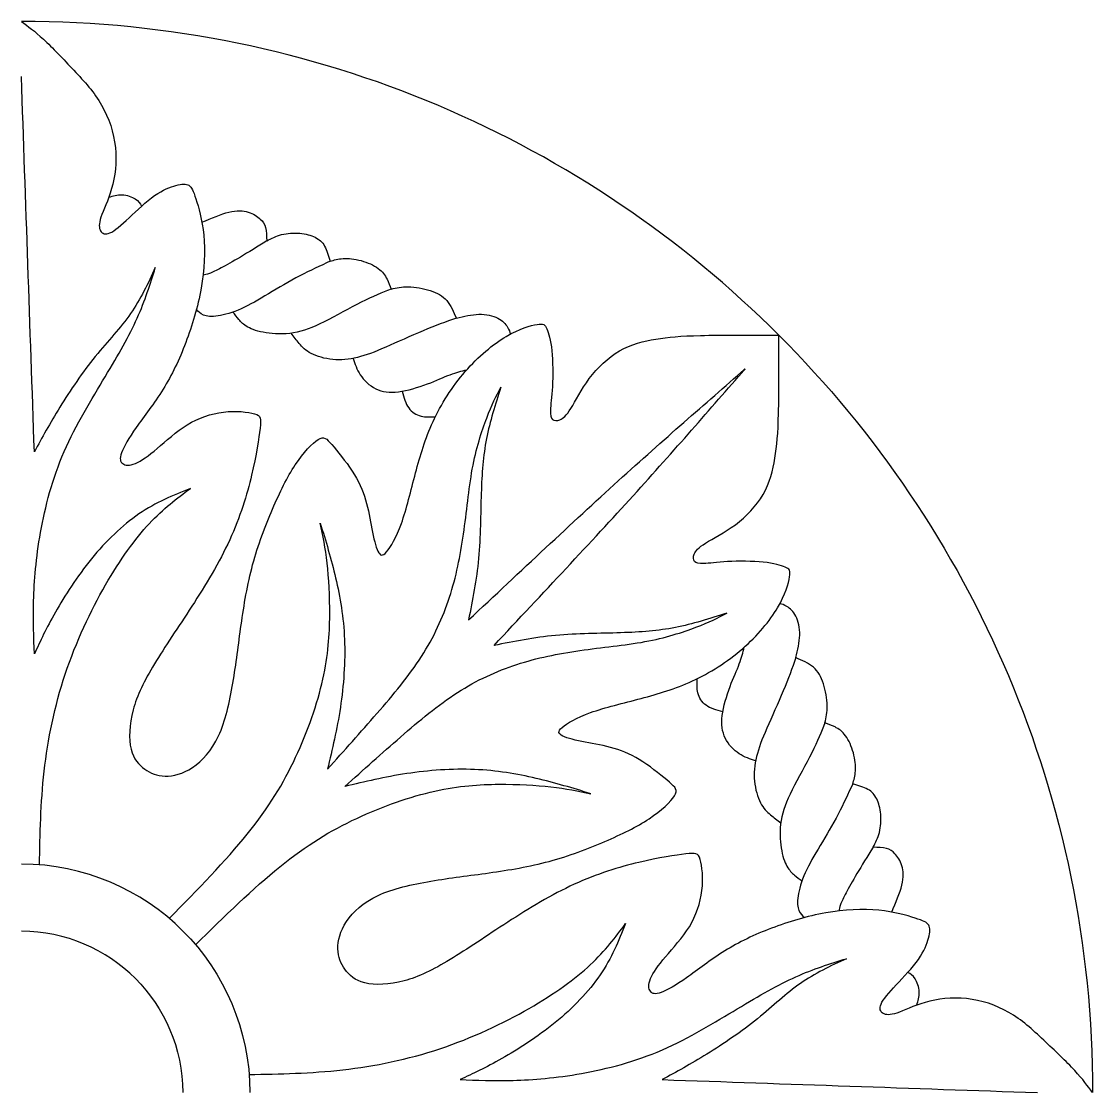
# Model space of a CAD drawing. Extents: x -106 to 93, y -17 to 204.
# Drawn here: x 59.33 to 92.61, y 40.7 to 73.98 of the extents above; entities that cross this region are included whole.
import ezdxf

# ---------------------------------------------------------------- set-up
doc = ezdxf.new("R2010")
doc.units = 0
doc.header["$MEASUREMENT"] = 0
doc.layers.add('LAYER_1', color=7, linetype='CONTINUOUS')

msp = doc.modelspace()

# ---------------------------------------------------------------- linework, layer by layer
at = {"layer": 'LAYER_1'}
for points in [[(82.8599, 64.2319), (76.8388, 70.2529), (68.5206, 73.9771), (59.3327, 73.9771)], [(82.8599, 64.232), (88.881, 58.211), (92.6052, 49.8928), (92.6052, 40.7048)], [(64.3501, 45.7221), (63.0661, 47.0061), (61.2921, 47.8004), (59.3327, 47.8004)], [(62.8744, 44.2463), (61.968, 45.1527), (60.7158, 45.7134), (59.3327, 45.7134)], [(64.3501, 45.7223), (65.6342, 44.4383), (66.4284, 42.6643), (66.4284, 40.7048)], [(62.8744, 44.2465), (63.7807, 43.3402), (64.3414, 42.0879), (64.3414, 40.7048)]]:
    msp.add_open_spline(points, degree=3, dxfattribs=at)
for points, knots in [([(59.3327, 73.9771), (59.5376, 73.8268), (59.7426, 73.6766), (60.0177, 73.4213), (60.0177, 73.4213), (60.2929, 73.1661), (60.6383, 72.8058), (60.9637, 72.458), (60.9637, 72.458), (61.2892, 72.1101), (61.5947, 71.7748), (61.8233, 71.3773), (61.8233, 71.3773), (62.0519, 70.9797), (62.2035, 70.52), (62.2506, 70.0642), (62.2506, 70.0642), (62.2979, 69.6083), (62.2407, 69.156), (62.1351, 68.7822), (62.1351, 68.7822), (62.0296, 68.4082), (61.8755, 68.1126), (61.8035, 67.9002), (61.8035, 67.9002), (61.7313, 67.6877), (61.7413, 67.5585), (61.7922, 67.4716), (61.7922, 67.4716), (61.8431, 67.3846), (61.9352, 67.3399), (62.0817, 67.4057), (62.0817, 67.4057), (62.2282, 67.4715), (62.4296, 67.648), (62.6755, 67.8765), (62.6755, 67.8765), (62.9215, 68.1051), (63.2122, 68.3859), (63.4705, 68.5685), (63.4705, 68.5685), (63.7289, 68.7511), (63.955, 68.8355), (64.1339, 68.8828), (64.1339, 68.8828), (64.3128, 68.9299), (64.4445, 68.9399), (64.534, 68.8865), (64.534, 68.8865), (64.6233, 68.8331), (64.6706, 68.7163), (64.7525, 68.4629), (64.7525, 68.4629), (64.8345, 68.2095), (64.9514, 67.8193), (64.9961, 67.3337), (64.9961, 67.3337), (65.0408, 66.848), (65.0134, 66.2665), (64.9128, 65.6877), (64.9128, 65.6877), (64.8123, 65.1088), (64.6382, 64.5323), (64.4371, 64.0031), (64.4371, 64.0031), (64.2358, 63.474), (64.0072, 62.9919), (63.7328, 62.5497), (63.7328, 62.5497), (63.4582, 62.1075), (63.1376, 61.7049), (62.9004, 61.3683), (62.9004, 61.3683), (62.6632, 61.0317), (62.5091, 60.7608), (62.4432, 60.577), (62.4432, 60.577), (62.3774, 60.3932), (62.3998, 60.2962), (62.478, 60.2404), (62.478, 60.2404), (62.5562, 60.1845), (62.6905, 60.1695), (62.8717, 60.244), (62.8717, 60.244), (63.0532, 60.3186), (63.2818, 60.4826), (63.5526, 60.7124), (63.5526, 60.7124), (63.8234, 60.9422), (64.1364, 61.2378), (64.4855, 61.4515), (64.4855, 61.4515), (64.8345, 61.6652), (65.2197, 61.797), (65.6061, 61.8429), (65.6061, 61.8429), (65.9923, 61.8888), (66.3799, 61.8491), (66.5774, 61.7882), (66.5774, 61.7882), (66.7749, 61.7273), (66.7824, 61.6453), (66.7465, 61.3385), (66.7465, 61.3385), (66.7104, 61.0317), (66.6309, 60.4999), (66.4843, 59.8863), (66.4843, 59.8863), (66.3378, 59.2727), (66.124, 58.5769), (65.8022, 57.8751), (65.8022, 57.8751), (65.4805, 57.1732), (65.0507, 56.465), (64.6271, 55.8092), (64.6271, 55.8092), (64.2035, 55.1533), (63.7861, 54.5495), (63.4656, 54.0216), (63.4656, 54.0216), (63.1451, 53.4936), (62.9215, 53.0414), (62.801, 52.5892), (62.801, 52.5892), (62.6805, 52.137), (62.6631, 51.6849), (62.7376, 51.3718), (62.7376, 51.3718), (62.8122, 51.0588), (62.9786, 50.8848), (63.1612, 50.7556), (63.1612, 50.7556), (63.3438, 50.6264), (63.5427, 50.542), (63.7936, 50.5358), (63.7936, 50.5358), (64.0445, 50.5295), (64.3476, 50.6016), (64.647, 50.8004), (64.647, 50.8004), (64.9464, 50.9991), (65.242, 51.3246), (65.4557, 51.783), (65.4557, 51.783), (65.6694, 52.2414), (65.8011, 52.8327), (65.9017, 53.4265), (65.9017, 53.4265), (66.0022, 54.0203), (66.0719, 54.6166), (66.1588, 55.234), (66.1588, 55.234), (66.2458, 55.8514), (66.3501, 56.49), (66.5153, 57.1024), (66.5153, 57.1024), (66.6806, 57.7148), (66.9066, 58.3012), (67.1327, 58.8278), (67.1327, 58.8278), (67.3588, 59.3545), (67.585, 59.8217), (67.8384, 60.2031), (67.8384, 60.2031), (68.0918, 60.5844), (68.3726, 60.8801), (68.5514, 60.9907), (68.5514, 60.9907), (68.7303, 61.1012), (68.8073, 61.0267), (68.9763, 60.8304), (68.9763, 60.8304), (69.1452, 60.6341), (69.4061, 60.3161), (69.6036, 60.0117), (69.6036, 60.0117), (69.8011, 59.7074), (69.9353, 59.4167), (70.0248, 59.1161), (70.0248, 59.1161), (70.1142, 58.8155), (70.1589, 58.5049), (70.2148, 58.2166), (70.2148, 58.2166), (70.2707, 57.9285), (70.3378, 57.6626), (70.4073, 57.5198), (70.4073, 57.5198), (70.4769, 57.3769), (70.549, 57.357), (70.6745, 57.4987), (70.6745, 57.4987), (70.7999, 57.6403), (70.9789, 57.9434), (71.1365, 58.3844), (71.1365, 58.3844), (71.2943, 58.8254), (71.431, 59.4043), (71.575, 59.9508), (71.575, 59.9508), (71.7192, 60.4974), (71.8708, 61.0118), (72.1192, 61.546), (72.1192, 61.546), (72.3677, 62.0801), (72.713, 62.6342), (73.118, 63.1025), (73.118, 63.1025), (73.523, 63.5708), (73.9876, 63.9535), (74.395, 64.1945), (74.395, 64.1945), (74.8025, 64.4355), (75.1528, 64.5348), (75.3515, 64.5659), (75.3515, 64.5659), (75.5503, 64.597), (75.5975, 64.5597), (75.6534, 64.4305), (75.6534, 64.4305), (75.7093, 64.3013), (75.774, 64.0802), (75.8075, 63.7497), (75.8075, 63.7497), (75.841, 63.4193), (75.8435, 62.9795), (75.8261, 62.6404), (75.8261, 62.6404), (75.8088, 62.3013), (75.7715, 62.0627), (75.764, 61.9025), (75.764, 61.9025), (75.7566, 61.7422), (75.7789, 61.6603), (75.831, 61.6155), (75.831, 61.6155), (75.8833, 61.5708), (75.9652, 61.5634), (76.0596, 61.6031), (76.0596, 61.6031), (76.1541, 61.6428), (76.2609, 61.7298), (76.4025, 61.9546), (76.4025, 61.9546), (76.5441, 62.1795), (76.7206, 62.5423), (76.9727, 62.8814), (76.9727, 62.8814), (77.2249, 63.2205), (77.5529, 63.536), (77.9118, 63.7423), (77.9118, 63.7423), (78.2709, 63.9485), (78.661, 64.0454), (79.0423, 64.11), (79.0423, 64.11), (79.4237, 64.1746), (79.7964, 64.2069), (80.4311, 64.2218), (80.4311, 64.2218), (81.066, 64.2367), (81.963, 64.2343), (82.8599, 64.2319)], [0, 0, 0, 0, 0.0149254, 0.0149254, 0.0149254, 0.0149254, 0.0298507, 0.0298507, 0.0298507, 0.0298507, 0.0447761, 0.0447761, 0.0447761, 0.0447761, 0.0597015, 0.0597015, 0.0597015, 0.0597015, 0.0746269, 0.0746269, 0.0746269, 0.0746269, 0.0895522, 0.0895522, 0.0895522, 0.0895522, 0.1044776, 0.1044776, 0.1044776, 0.1044776, 0.119403, 0.119403, 0.119403, 0.119403, 0.1343284, 0.1343284, 0.1343284, 0.1343284, 0.1492537, 0.1492537, 0.1492537, 0.1492537, 0.1641791, 0.1641791, 0.1641791, 0.1641791, 0.1791045, 0.1791045, 0.1791045, 0.1791045, 0.1940299, 0.1940299, 0.1940299, 0.1940299, 0.2089552, 0.2089552, 0.2089552, 0.2089552, 0.2238806, 0.2238806, 0.2238806, 0.2238806, 0.238806, 0.238806, 0.238806, 0.238806, 0.2537313, 0.2537313, 0.2537313, 0.2537313, 0.2686567, 0.2686567, 0.2686567, 0.2686567, 0.2835821, 0.2835821, 0.2835821, 0.2835821, 0.2985075, 0.2985075, 0.2985075, 0.2985075, 0.3134328, 0.3134328, 0.3134328, 0.3134328, 0.3283582, 0.3283582, 0.3283582, 0.3283582, 0.3432836, 0.3432836, 0.3432836, 0.3432836, 0.358209, 0.358209, 0.358209, 0.358209, 0.3731343, 0.3731343, 0.3731343, 0.3731343, 0.3880597, 0.3880597, 0.3880597, 0.3880597, 0.4029851, 0.4029851, 0.4029851, 0.4029851, 0.4179104, 0.4179104, 0.4179104, 0.4179104, 0.4328358, 0.4328358, 0.4328358, 0.4328358, 0.4477612, 0.4477612, 0.4477612, 0.4477612, 0.4626866, 0.4626866, 0.4626866, 0.4626866, 0.4776119, 0.4776119, 0.4776119, 0.4776119, 0.4925373, 0.4925373, 0.4925373, 0.4925373, 0.5074627, 0.5074627, 0.5074627, 0.5074627, 0.5223881, 0.5223881, 0.5223881, 0.5223881, 0.5373134, 0.5373134, 0.5373134, 0.5373134, 0.5522388, 0.5522388, 0.5522388, 0.5522388, 0.5671642, 0.5671642, 0.5671642, 0.5671642, 0.5820896, 0.5820896, 0.5820896, 0.5820896, 0.5970149, 0.5970149, 0.5970149, 0.5970149, 0.6119403, 0.6119403, 0.6119403, 0.6119403, 0.6268657, 0.6268657, 0.6268657, 0.6268657, 0.641791, 0.641791, 0.641791, 0.641791, 0.6567164, 0.6567164, 0.6567164, 0.6567164, 0.6716418, 0.6716418, 0.6716418, 0.6716418, 0.6865672, 0.6865672, 0.6865672, 0.6865672, 0.7014925, 0.7014925, 0.7014925, 0.7014925, 0.7164179, 0.7164179, 0.7164179, 0.7164179, 0.7313433, 0.7313433, 0.7313433, 0.7313433, 0.7462687, 0.7462687, 0.7462687, 0.7462687, 0.761194, 0.761194, 0.761194, 0.761194, 0.7761194, 0.7761194, 0.7761194, 0.7761194, 0.7910448, 0.7910448, 0.7910448, 0.7910448, 0.8059701, 0.8059701, 0.8059701, 0.8059701, 0.8208955, 0.8208955, 0.8208955, 0.8208955, 0.8358209, 0.8358209, 0.8358209, 0.8358209, 0.8507463, 0.8507463, 0.8507463, 0.8507463, 0.8656716, 0.8656716, 0.8656716, 0.8656716, 0.880597, 0.880597, 0.880597, 0.880597, 0.8955224, 0.8955224, 0.8955224, 0.8955224, 0.9104478, 0.9104478, 0.9104478, 0.9104478, 0.9253731, 0.9253731, 0.9253731, 0.9253731, 0.9402985, 0.9402985, 0.9402985, 0.9402985, 0.9552239, 0.9552239, 0.9552239, 0.9552239, 0.9701493, 0.9701493, 0.9701493, 0.9701493, 1, 1, 1, 1]), ([(59.8962, 47.7783), (59.912, 48.7347), (59.9279, 49.6913), (60.0402, 50.6837), (60.0402, 50.6837), (60.1525, 51.6762), (60.3612, 52.7048), (60.6942, 53.7036), (60.6942, 53.7036), (61.027, 54.7024), (61.4843, 55.6713), (61.9438, 56.4713), (61.9438, 56.4713), (62.4035, 57.2713), (62.8657, 57.9024), (63.3054, 58.3745), (63.3054, 58.3745), (63.7451, 58.8465), (64.1625, 59.1596), (64.5799, 59.4727), (64.5799, 59.4727), (64.0433, 59.254), (63.5066, 59.0353), (62.9849, 58.68), (62.9849, 58.68), (62.4631, 58.3248), (61.9563, 57.8329), (61.509, 57.2838), (61.509, 57.2838), (61.0618, 56.7348), (60.6742, 56.1284), (60.3885, 55.6266), (60.3885, 55.6266), (60.1028, 55.1248), (59.9189, 54.7272), (59.7351, 54.3297), (59.7351, 54.3297), (59.7153, 54.8464), (59.6954, 55.3632), (59.7128, 55.9794), (59.7128, 55.9794), (59.7301, 56.5956), (59.7848, 57.3111), (59.9264, 58.1062), (59.9264, 58.1062), (60.0681, 58.9012), (60.2966, 59.7757), (60.6593, 60.613), (60.6593, 60.613), (61.022, 61.4503), (61.519, 62.2504), (61.9339, 62.941), (61.9339, 62.941), (62.3488, 63.6317), (62.6817, 64.2131), (62.9277, 64.7597), (62.9277, 64.7597), (63.1737, 65.3063), (63.3327, 65.8181), (63.4917, 66.3299), (63.4917, 66.3299), (63.2632, 65.8379), (63.0345, 65.346), (62.724, 64.9014), (62.724, 64.9014), (62.4134, 64.4566), (62.0208, 64.059), (61.6283, 63.5721), (61.6283, 63.5721), (61.2358, 63.0851), (60.8432, 62.5087), (60.5277, 61.9995), (60.5277, 61.9995), (60.2122, 61.4901), (59.9736, 61.0478), (59.7351, 60.6056), (59.7351, 60.6056), (59.601, 64.4914), (59.4668, 68.3771), (59.3327, 72.2629)], [0, 0, 0, 0, 0.047619, 0.047619, 0.047619, 0.047619, 0.0952381, 0.0952381, 0.0952381, 0.0952381, 0.1428571, 0.1428571, 0.1428571, 0.1428571, 0.1904762, 0.1904762, 0.1904762, 0.1904762, 0.2380952, 0.2380952, 0.2380952, 0.2380952, 0.2857143, 0.2857143, 0.2857143, 0.2857143, 0.3333333, 0.3333333, 0.3333333, 0.3333333, 0.3809524, 0.3809524, 0.3809524, 0.3809524, 0.4285714, 0.4285714, 0.4285714, 0.4285714, 0.4761905, 0.4761905, 0.4761905, 0.4761905, 0.5238095, 0.5238095, 0.5238095, 0.5238095, 0.5714286, 0.5714286, 0.5714286, 0.5714286, 0.6190476, 0.6190476, 0.6190476, 0.6190476, 0.6666667, 0.6666667, 0.6666667, 0.6666667, 0.7142857, 0.7142857, 0.7142857, 0.7142857, 0.7619048, 0.7619048, 0.7619048, 0.7619048, 0.8095238, 0.8095238, 0.8095238, 0.8095238, 0.8571429, 0.8571429, 0.8571429, 0.8571429, 0.9047619, 0.9047619, 0.9047619, 0.9047619, 1, 1, 1, 1]), ([(62.0486, 68.5153), (62.1805, 68.5559), (62.3125, 68.5965), (62.4592, 68.5906), (62.4592, 68.5906), (62.606, 68.5848), (62.7675, 68.5326), (62.8705, 68.4655), (62.8705, 68.4655), (62.9735, 68.3985), (63.0181, 68.3165), (63.0627, 68.2346)], [0, 0, 0, 0, 0.25, 0.25, 0.25, 0.25, 0.5, 0.5, 0.5, 0.5, 1, 1, 1, 1]), ([(64.9406, 67.7365), (65.2365, 67.8652), (65.5325, 67.9941), (65.7786, 68.0535), (65.7786, 68.0535), (66.0247, 68.1129), (66.2211, 68.1029), (66.38, 68.0545), (66.38, 68.0545), (66.539, 68.006), (66.6607, 67.9191), (66.7477, 67.8396), (66.7477, 67.8396), (66.8347, 67.7601), (66.8869, 67.6881), (66.9154, 67.5763), (66.9154, 67.5763), (66.944, 67.4645), (66.949, 67.3129), (66.954, 67.1613), (66.954, 67.1613), (66.6657, 66.9825), (66.3775, 66.8036), (66.1354, 66.6595), (66.1354, 66.6595), (65.8931, 66.5153), (65.6968, 66.406), (65.539, 66.3228), (65.539, 66.3228), (65.3812, 66.2396), (65.2619, 66.1824), (65.1738, 66.1485), (65.1738, 66.1485), (65.0856, 66.1145), (65.0285, 66.1037), (64.9714, 66.0928)], [0, 0, 0, 0, 0.1, 0.1, 0.1, 0.1, 0.2, 0.2, 0.2, 0.2, 0.3, 0.3, 0.3, 0.3, 0.4, 0.4, 0.4, 0.4, 0.5, 0.5, 0.5, 0.5, 0.6, 0.6, 0.6, 0.6, 0.7, 0.7, 0.7, 0.7, 0.8, 0.8, 0.8, 0.8, 1, 1, 1, 1]), ([(66.954, 67.1613), (67.0981, 67.2358), (67.2421, 67.3105), (67.416, 67.3551), (67.416, 67.3551), (67.59, 67.3998), (67.7937, 67.4148), (67.9776, 67.3987), (67.9776, 67.3987), (68.1614, 67.3825), (68.3254, 67.3353), (68.4546, 67.2706), (68.4546, 67.2706), (68.5838, 67.2061), (68.6782, 67.1241), (68.7502, 66.9974), (68.7502, 66.9974), (68.8223, 66.8707), (68.872, 66.6992), (68.9216, 66.5278), (68.9216, 66.5278), (68.6136, 66.3862), (68.3055, 66.2445), (67.9813, 66.0732), (67.9813, 66.0732), (67.6571, 65.9017), (67.3167, 65.7004), (67.0086, 65.5179), (67.0086, 65.5179), (66.7006, 65.3352), (66.4247, 65.1713), (66.1602, 65.052), (66.1602, 65.052), (65.8955, 64.9328), (65.642, 64.8581), (65.4409, 64.8284), (65.4409, 64.8284), (65.2396, 64.7985), (65.0905, 64.8135), (64.9872, 64.8545), (64.9872, 64.8545), (64.8838, 64.8955), (64.8262, 64.9628), (64.7685, 65.03)], [0, 0, 0, 0, 0.0833333, 0.0833333, 0.0833333, 0.0833333, 0.1666667, 0.1666667, 0.1666667, 0.1666667, 0.25, 0.25, 0.25, 0.25, 0.3333333, 0.3333333, 0.3333333, 0.3333333, 0.4166667, 0.4166667, 0.4166667, 0.4166667, 0.5, 0.5, 0.5, 0.5, 0.5833333, 0.5833333, 0.5833333, 0.5833333, 0.6666667, 0.6666667, 0.6666667, 0.6666667, 0.75, 0.75, 0.75, 0.75, 0.8333333, 0.8333333, 0.8333333, 0.8333333, 1, 1, 1, 1]), ([(68.9216, 66.5278), (69.0434, 66.5651), (69.1652, 66.6024), (69.3255, 66.6111), (69.3255, 66.6111), (69.4857, 66.6197), (69.6845, 66.5999), (69.8833, 66.5465), (69.8833, 66.5465), (70.0819, 66.493), (70.2808, 66.406), (70.4187, 66.3043), (70.4187, 66.3043), (70.5565, 66.2024), (70.6336, 66.0855), (70.6895, 65.9762), (70.6895, 65.9762), (70.7454, 65.8669), (70.7802, 65.765), (70.8149, 65.6632), (70.8149, 65.6632), (70.5317, 65.549), (70.2485, 65.4346), (69.8907, 65.2545), (69.8907, 65.2545), (69.5329, 65.0744), (69.1006, 64.8284), (68.738, 64.6483), (68.738, 64.6483), (68.3752, 64.4682), (68.0819, 64.3538), (67.7826, 64.3029), (67.7826, 64.3029), (67.4832, 64.2519), (67.1776, 64.2644), (66.9304, 64.3042), (66.9304, 64.3042), (66.6831, 64.3439), (66.4944, 64.4111), (66.3627, 64.4843), (66.3627, 64.4843), (66.2311, 64.5576), (66.1564, 64.6371), (66.0897, 64.7156), (66.0897, 64.7156), (66.0229, 64.7941), (65.9637, 64.8715), (65.9047, 64.949)], [0, 0, 0, 0, 0.0769231, 0.0769231, 0.0769231, 0.0769231, 0.1538462, 0.1538462, 0.1538462, 0.1538462, 0.2307692, 0.2307692, 0.2307692, 0.2307692, 0.3076923, 0.3076923, 0.3076923, 0.3076923, 0.3846154, 0.3846154, 0.3846154, 0.3846154, 0.4615385, 0.4615385, 0.4615385, 0.4615385, 0.5384615, 0.5384615, 0.5384615, 0.5384615, 0.6153846, 0.6153846, 0.6153846, 0.6153846, 0.6923077, 0.6923077, 0.6923077, 0.6923077, 0.7692308, 0.7692308, 0.7692308, 0.7692308, 0.8461538, 0.8461538, 0.8461538, 0.8461538, 1, 1, 1, 1]), ([(70.8149, 65.6632), (70.9789, 65.7005), (71.1429, 65.7377), (71.3528, 65.7341), (71.3528, 65.7341), (71.5627, 65.7303), (71.8187, 65.6856), (72.0323, 65.6161), (72.0323, 65.6161), (72.246, 65.5465), (72.4174, 65.4521), (72.5453, 65.3055), (72.5453, 65.3055), (72.6733, 65.1589), (72.7579, 64.9601), (72.8423, 64.7613), (72.8423, 64.7613), (72.5144, 64.6446), (72.1863, 64.5278), (71.8075, 64.3688), (71.8075, 64.3688), (71.4286, 64.2098), (70.9988, 64.0085), (70.6497, 63.857), (70.6497, 63.857), (70.3006, 63.7055), (70.0322, 63.6036), (69.7701, 63.5403), (69.7701, 63.5403), (69.5081, 63.4769), (69.2521, 63.452), (69.0024, 63.4756), (69.0024, 63.4756), (68.7528, 63.4992), (68.5093, 63.5713), (68.3354, 63.6619), (68.3354, 63.6619), (68.1614, 63.7526), (68.0571, 63.862), (67.9645, 63.9701), (67.9645, 63.9701), (67.8719, 64.0781), (67.7911, 64.185), (67.7102, 64.2918)], [0, 0, 0, 0, 0.0833333, 0.0833333, 0.0833333, 0.0833333, 0.1666667, 0.1666667, 0.1666667, 0.1666667, 0.25, 0.25, 0.25, 0.25, 0.3333333, 0.3333333, 0.3333333, 0.3333333, 0.4166667, 0.4166667, 0.4166667, 0.4166667, 0.5, 0.5, 0.5, 0.5, 0.5833333, 0.5833333, 0.5833333, 0.5833333, 0.6666667, 0.6666667, 0.6666667, 0.6666667, 0.75, 0.75, 0.75, 0.75, 0.8333333, 0.8333333, 0.8333333, 0.8333333, 1, 1, 1, 1]), ([(72.8423, 64.7613), (73.0808, 64.8185), (73.3194, 64.8756), (73.5429, 64.8806), (73.5429, 64.8806), (73.7666, 64.8856), (73.9752, 64.8384), (74.128, 64.7601), (74.128, 64.7601), (74.2808, 64.6819), (74.3777, 64.5725), (74.4326, 64.4842), (74.4326, 64.4842), (74.4874, 64.3959), (74.5001, 64.3286), (74.5129, 64.2612)], [0, 0, 0, 0, 0.2, 0.2, 0.2, 0.2, 0.4, 0.4, 0.4, 0.4, 0.6, 0.6, 0.6, 0.6, 1, 1, 1, 1]), ([(92.6052, 40.7048), (92.4549, 40.9097), (92.3046, 41.1147), (92.0494, 41.3898), (92.0494, 41.3898), (91.7942, 41.665), (91.4338, 42.0103), (91.086, 42.3358), (91.086, 42.3358), (90.7382, 42.6613), (90.4028, 42.9669), (90.0053, 43.1955), (90.0053, 43.1955), (89.6077, 43.4241), (89.1481, 43.5756), (88.6922, 43.6228), (88.6922, 43.6228), (88.2363, 43.67), (87.7841, 43.6128), (87.4102, 43.5073), (87.4102, 43.5073), (87.0363, 43.4016), (86.7406, 43.2476), (86.5282, 43.1756), (86.5282, 43.1756), (86.3157, 43.1035), (86.1865, 43.1135), (86.0996, 43.1644), (86.0996, 43.1644), (86.0127, 43.2153), (85.9679, 43.3073), (86.0337, 43.4538), (86.0337, 43.4538), (86.0996, 43.6004), (86.276, 43.8017), (86.5046, 44.0476), (86.5046, 44.0476), (86.7332, 44.2936), (87.0139, 44.5843), (87.1965, 44.8427), (87.1965, 44.8427), (87.3792, 45.1011), (87.4636, 45.3272), (87.5108, 45.506), (87.5108, 45.506), (87.558, 45.6849), (87.568, 45.8166), (87.5146, 45.9061), (87.5146, 45.9061), (87.4611, 45.9955), (87.3444, 46.0427), (87.0909, 46.1247), (87.0909, 46.1247), (86.8375, 46.2067), (86.4474, 46.3235), (85.9617, 46.3682), (85.9617, 46.3682), (85.476, 46.4129), (84.8946, 46.3856), (84.3157, 46.285), (84.3157, 46.285), (83.7368, 46.1843), (83.1603, 46.0104), (82.6312, 45.8092), (82.6312, 45.8092), (82.102, 45.6079), (81.6199, 45.3793), (81.1778, 45.1048), (81.1778, 45.1048), (80.7355, 44.8303), (80.333, 44.5097), (79.9964, 44.2726), (79.9964, 44.2726), (79.6597, 44.0352), (79.3889, 43.8811), (79.2051, 43.8153), (79.2051, 43.8153), (79.0212, 43.7495), (78.9243, 43.7718), (78.8684, 43.8501), (78.8684, 43.8501), (78.8125, 43.9284), (78.7976, 44.0626), (78.8721, 44.2439), (78.8721, 44.2439), (78.9467, 44.4253), (79.1106, 44.6539), (79.3405, 44.9247), (79.3405, 44.9247), (79.5703, 45.1955), (79.8659, 45.5086), (80.0796, 45.8576), (80.0796, 45.8576), (80.2933, 46.2067), (80.425, 46.5919), (80.4709, 46.9781), (80.4709, 46.9781), (80.5168, 47.3645), (80.4771, 47.7521), (80.4163, 47.9496), (80.4163, 47.9496), (80.3554, 48.1471), (80.2734, 48.1546), (79.9666, 48.1186), (79.9666, 48.1186), (79.6597, 48.0825), (79.128, 48.003), (78.5143, 47.8565), (78.5143, 47.8565), (77.9007, 47.7099), (77.205, 47.4961), (76.5031, 47.1744), (76.5031, 47.1744), (75.8013, 46.8527), (75.0931, 46.4228), (74.4372, 45.9992), (74.4372, 45.9992), (73.7814, 45.5757), (73.1775, 45.1582), (72.6496, 44.8378), (72.6496, 44.8378), (72.1217, 44.5172), (71.6694, 44.2936), (71.2173, 44.1731), (71.2173, 44.1731), (70.7651, 44.0526), (70.3129, 44.0352), (69.9999, 44.1097), (69.9999, 44.1097), (69.6868, 44.1843), (69.5129, 44.3508), (69.3837, 44.5334), (69.3837, 44.5334), (69.2545, 44.716), (69.17, 44.9147), (69.1638, 45.1657), (69.1638, 45.1657), (69.1576, 45.4166), (69.2297, 45.7198), (69.4284, 46.0192), (69.4284, 46.0192), (69.6272, 46.3185), (69.9527, 46.6142), (70.4111, 46.8279), (70.4111, 46.8279), (70.8695, 47.0414), (71.4608, 47.1731), (72.0545, 47.2738), (72.0545, 47.2738), (72.6483, 47.3744), (73.2447, 47.444), (73.862, 47.531), (73.862, 47.531), (74.4795, 47.6179), (75.118, 47.7223), (75.7304, 47.8875), (75.7304, 47.8875), (76.3428, 48.0527), (76.9292, 48.2788), (77.4559, 48.5049), (77.4559, 48.5049), (77.9826, 48.731), (78.4498, 48.957), (78.8311, 49.2105), (78.8311, 49.2105), (79.2124, 49.4639), (79.5081, 49.7447), (79.6188, 49.9235), (79.6188, 49.9235), (79.7293, 50.1024), (79.6548, 50.1795), (79.4585, 50.3484), (79.4585, 50.3484), (79.2622, 50.5174), (78.9441, 50.7782), (78.6398, 50.9757), (78.6398, 50.9757), (78.3355, 51.1732), (78.0448, 51.3075), (77.7441, 51.3969), (77.7441, 51.3969), (77.4435, 51.4863), (77.1329, 51.531), (76.8447, 51.5869), (76.8447, 51.5869), (76.5565, 51.6428), (76.2907, 51.7099), (76.1478, 51.7795), (76.1478, 51.7795), (76.005, 51.849), (75.9851, 51.9212), (76.1267, 52.0465), (76.1267, 52.0465), (76.2683, 52.172), (76.5714, 52.3509), (77.0124, 52.5087), (77.0124, 52.5087), (77.4534, 52.6664), (78.0324, 52.8031), (78.5789, 52.9472), (78.5789, 52.9472), (79.1255, 53.0913), (79.6398, 53.2428), (80.174, 53.4913), (80.174, 53.4913), (80.7082, 53.7397), (81.2622, 54.0851), (81.7306, 54.4901), (81.7306, 54.4901), (82.1989, 54.8951), (82.5816, 55.3597), (82.8225, 55.7671), (82.8225, 55.7671), (83.0635, 56.1746), (83.1629, 56.5249), (83.1939, 56.7236), (83.1939, 56.7236), (83.225, 56.9225), (83.1878, 56.9697), (83.0586, 57.0256), (83.0586, 57.0256), (82.9293, 57.0815), (82.7082, 57.146), (82.3778, 57.1796), (82.3778, 57.1796), (82.0473, 57.2132), (81.6076, 57.2156), (81.2685, 57.1983), (81.2685, 57.1983), (80.9294, 57.1809), (80.6908, 57.1435), (80.5305, 57.1361), (80.5305, 57.1361), (80.3703, 57.1287), (80.2883, 57.151), (80.2436, 57.2032), (80.2436, 57.2032), (80.1989, 57.2554), (80.1914, 57.3374), (80.2311, 57.4318), (80.2311, 57.4318), (80.2709, 57.5261), (80.3578, 57.633), (80.5827, 57.7746), (80.5827, 57.7746), (80.8076, 57.9163), (81.1703, 58.0927), (81.5095, 58.3448), (81.5095, 58.3448), (81.8486, 58.597), (82.1641, 58.925), (82.3703, 59.284), (82.3703, 59.284), (82.5766, 59.643), (82.6734, 60.033), (82.738, 60.4144), (82.738, 60.4144), (82.8026, 60.7958), (82.835, 61.1685), (82.8499, 61.8033), (82.8499, 61.8033), (82.8648, 62.438), (82.8624, 63.3351), (82.8599, 64.232)], [0, 0, 0, 0, 0.0149254, 0.0149254, 0.0149254, 0.0149254, 0.0298507, 0.0298507, 0.0298507, 0.0298507, 0.0447761, 0.0447761, 0.0447761, 0.0447761, 0.0597015, 0.0597015, 0.0597015, 0.0597015, 0.0746269, 0.0746269, 0.0746269, 0.0746269, 0.0895522, 0.0895522, 0.0895522, 0.0895522, 0.1044776, 0.1044776, 0.1044776, 0.1044776, 0.119403, 0.119403, 0.119403, 0.119403, 0.1343284, 0.1343284, 0.1343284, 0.1343284, 0.1492537, 0.1492537, 0.1492537, 0.1492537, 0.1641791, 0.1641791, 0.1641791, 0.1641791, 0.1791045, 0.1791045, 0.1791045, 0.1791045, 0.1940299, 0.1940299, 0.1940299, 0.1940299, 0.2089552, 0.2089552, 0.2089552, 0.2089552, 0.2238806, 0.2238806, 0.2238806, 0.2238806, 0.238806, 0.238806, 0.238806, 0.238806, 0.2537313, 0.2537313, 0.2537313, 0.2537313, 0.2686567, 0.2686567, 0.2686567, 0.2686567, 0.2835821, 0.2835821, 0.2835821, 0.2835821, 0.2985075, 0.2985075, 0.2985075, 0.2985075, 0.3134328, 0.3134328, 0.3134328, 0.3134328, 0.3283582, 0.3283582, 0.3283582, 0.3283582, 0.3432836, 0.3432836, 0.3432836, 0.3432836, 0.358209, 0.358209, 0.358209, 0.358209, 0.3731343, 0.3731343, 0.3731343, 0.3731343, 0.3880597, 0.3880597, 0.3880597, 0.3880597, 0.4029851, 0.4029851, 0.4029851, 0.4029851, 0.4179104, 0.4179104, 0.4179104, 0.4179104, 0.4328358, 0.4328358, 0.4328358, 0.4328358, 0.4477612, 0.4477612, 0.4477612, 0.4477612, 0.4626866, 0.4626866, 0.4626866, 0.4626866, 0.4776119, 0.4776119, 0.4776119, 0.4776119, 0.4925373, 0.4925373, 0.4925373, 0.4925373, 0.5074627, 0.5074627, 0.5074627, 0.5074627, 0.5223881, 0.5223881, 0.5223881, 0.5223881, 0.5373134, 0.5373134, 0.5373134, 0.5373134, 0.5522388, 0.5522388, 0.5522388, 0.5522388, 0.5671642, 0.5671642, 0.5671642, 0.5671642, 0.5820896, 0.5820896, 0.5820896, 0.5820896, 0.5970149, 0.5970149, 0.5970149, 0.5970149, 0.6119403, 0.6119403, 0.6119403, 0.6119403, 0.6268657, 0.6268657, 0.6268657, 0.6268657, 0.641791, 0.641791, 0.641791, 0.641791, 0.6567164, 0.6567164, 0.6567164, 0.6567164, 0.6716418, 0.6716418, 0.6716418, 0.6716418, 0.6865672, 0.6865672, 0.6865672, 0.6865672, 0.7014925, 0.7014925, 0.7014925, 0.7014925, 0.7164179, 0.7164179, 0.7164179, 0.7164179, 0.7313433, 0.7313433, 0.7313433, 0.7313433, 0.7462687, 0.7462687, 0.7462687, 0.7462687, 0.761194, 0.761194, 0.761194, 0.761194, 0.7761194, 0.7761194, 0.7761194, 0.7761194, 0.7910448, 0.7910448, 0.7910448, 0.7910448, 0.8059701, 0.8059701, 0.8059701, 0.8059701, 0.8208955, 0.8208955, 0.8208955, 0.8208955, 0.8358209, 0.8358209, 0.8358209, 0.8358209, 0.8507463, 0.8507463, 0.8507463, 0.8507463, 0.8656716, 0.8656716, 0.8656716, 0.8656716, 0.880597, 0.880597, 0.880597, 0.880597, 0.8955224, 0.8955224, 0.8955224, 0.8955224, 0.9104478, 0.9104478, 0.9104478, 0.9104478, 0.9253731, 0.9253731, 0.9253731, 0.9253731, 0.9402985, 0.9402985, 0.9402985, 0.9402985, 0.9552239, 0.9552239, 0.9552239, 0.9552239, 0.9701493, 0.9701493, 0.9701493, 0.9701493, 1, 1, 1, 1]), ([(69.6399, 63.5119), (69.6936, 63.3395), (69.7474, 63.1673), (69.8588, 62.9991), (69.8588, 62.9991), (69.9702, 62.831), (70.1391, 62.667), (70.3378, 62.5688), (70.3378, 62.5688), (70.5366, 62.4707), (70.7653, 62.4384), (71.0459, 62.4731), (71.0459, 62.4731), (71.3267, 62.5079), (71.6597, 62.6098), (71.9417, 62.7154), (71.9417, 62.7154), (72.2236, 62.821), (72.4547, 62.9304), (72.6502, 63.0046), (72.6502, 63.0046), (72.8457, 63.0788), (73.0058, 63.118), (73.1658, 63.1571)], [0, 0, 0, 0, 0.1428571, 0.1428571, 0.1428571, 0.1428571, 0.2857143, 0.2857143, 0.2857143, 0.2857143, 0.4285714, 0.4285714, 0.4285714, 0.4285714, 0.5714286, 0.5714286, 0.5714286, 0.5714286, 0.7142857, 0.7142857, 0.7142857, 0.7142857, 1, 1, 1, 1]), ([(63.9258, 46.1134), (64.8034, 47.0124), (65.6812, 47.9114), (66.3485, 48.736), (66.3485, 48.736), (67.0159, 49.5607), (67.4731, 50.311), (67.8508, 51.1185), (67.8508, 51.1185), (68.2284, 51.9259), (68.5266, 52.7906), (68.6955, 53.5434), (68.6955, 53.5434), (68.8644, 54.2962), (68.9042, 54.9372), (68.9091, 55.5335), (68.9091, 55.5335), (68.9141, 56.1298), (68.8843, 56.6813), (68.8297, 57.1509), (68.8297, 57.1509), (68.7749, 57.6204), (68.6955, 58.008), (68.616, 58.3957), (68.616, 58.3957), (68.7849, 57.8391), (68.9539, 57.2826), (69.093, 56.6888), (69.093, 56.6888), (69.2321, 56.0949), (69.3415, 55.4639), (69.3688, 54.7782), (69.3688, 54.7782), (69.3961, 54.0924), (69.3414, 53.3521), (69.2396, 52.6713), (69.2396, 52.6713), (69.1377, 51.9906), (68.9886, 51.3694), (68.8396, 50.7483), (68.8396, 50.7483), (69.3563, 51.3247), (69.8731, 51.9011), (70.3775, 52.4825), (70.3775, 52.4825), (70.8818, 53.0638), (71.3738, 53.6503), (71.7589, 54.249), (71.7589, 54.249), (72.144, 54.8477), (72.4223, 55.4589), (72.6285, 56.09), (72.6285, 56.09), (72.8347, 56.7211), (72.9689, 57.372), (73.0657, 58.0528), (73.0657, 58.0528), (73.1626, 58.7335), (73.2223, 59.4442), (73.339, 60.0727), (73.339, 60.0727), (73.4558, 60.7013), (73.6298, 61.2479), (73.7863, 61.6578), (73.7863, 61.6578), (73.9427, 62.0678), (74.0819, 62.3411), (74.2211, 62.6144), (74.2211, 62.6144), (74.0521, 62.0827), (73.8831, 61.551), (73.7788, 61.0168), (73.7788, 61.0168), (73.6744, 60.4827), (73.6347, 59.946), (73.6148, 59.3175), (73.6148, 59.3175), (73.595, 58.6889), (73.595, 57.9683), (73.5328, 57.2975), (73.5328, 57.2975), (73.4708, 56.6267), (73.3465, 56.0055), (73.2223, 55.3844), (73.2223, 55.3844), (74.8322, 56.895), (76.4422, 58.4056), (77.8733, 59.7049), (77.8733, 59.7049), (79.3044, 61.0043), (80.5567, 62.0926), (81.8088, 63.1808)], [0, 0, 0, 0, 0.0416667, 0.0416667, 0.0416667, 0.0416667, 0.0833333, 0.0833333, 0.0833333, 0.0833333, 0.125, 0.125, 0.125, 0.125, 0.1666667, 0.1666667, 0.1666667, 0.1666667, 0.2083333, 0.2083333, 0.2083333, 0.2083333, 0.25, 0.25, 0.25, 0.25, 0.2916667, 0.2916667, 0.2916667, 0.2916667, 0.3333333, 0.3333333, 0.3333333, 0.3333333, 0.375, 0.375, 0.375, 0.375, 0.4166667, 0.4166667, 0.4166667, 0.4166667, 0.4583333, 0.4583333, 0.4583333, 0.4583333, 0.5, 0.5, 0.5, 0.5, 0.5416667, 0.5416667, 0.5416667, 0.5416667, 0.5833333, 0.5833333, 0.5833333, 0.5833333, 0.625, 0.625, 0.625, 0.625, 0.6666667, 0.6666667, 0.6666667, 0.6666667, 0.7083333, 0.7083333, 0.7083333, 0.7083333, 0.75, 0.75, 0.75, 0.75, 0.7916667, 0.7916667, 0.7916667, 0.7916667, 0.8333333, 0.8333333, 0.8333333, 0.8333333, 0.875, 0.875, 0.875, 0.875, 0.9166667, 0.9166667, 0.9166667, 0.9166667, 1, 1, 1, 1]), ([(64.7415, 45.2979), (65.6405, 46.1756), (66.5394, 47.0533), (67.3641, 47.7207), (67.3641, 47.7207), (68.1887, 48.3881), (68.9391, 48.8453), (69.7466, 49.2229), (69.7466, 49.2229), (70.5539, 49.6005), (71.4187, 49.8987), (72.1714, 50.0676), (72.1714, 50.0676), (72.9242, 50.2366), (73.5653, 50.2763), (74.1616, 50.2813), (74.1616, 50.2813), (74.7578, 50.2862), (75.3094, 50.2564), (75.779, 50.2017), (75.779, 50.2017), (76.2485, 50.1471), (76.6361, 50.0676), (77.0237, 49.9881), (77.0237, 49.9881), (76.4672, 50.157), (75.9106, 50.326), (75.3168, 50.4651), (75.3168, 50.4651), (74.723, 50.6043), (74.0919, 50.7136), (73.4063, 50.7409), (73.4063, 50.7409), (72.7205, 50.7683), (71.9801, 50.7136), (71.2993, 50.6118), (71.2993, 50.6118), (70.6186, 50.5099), (69.9975, 50.3608), (69.3764, 50.2117), (69.3764, 50.2117), (69.9527, 50.7285), (70.5292, 51.2453), (71.1106, 51.7496), (71.1106, 51.7496), (71.6919, 52.254), (72.2783, 52.746), (72.8771, 53.131), (72.8771, 53.131), (73.4758, 53.5161), (74.087, 53.7945), (74.718, 54.0006), (74.718, 54.0006), (75.3491, 54.2068), (76, 54.341), (76.6808, 54.4378), (76.6808, 54.4378), (77.3615, 54.5348), (78.0722, 54.5944), (78.7008, 54.7111), (78.7008, 54.7111), (79.3293, 54.8279), (79.8759, 55.0019), (80.2858, 55.1584), (80.2858, 55.1584), (80.6958, 55.3149), (80.9692, 55.4541), (81.2424, 55.5932), (81.2424, 55.5932), (80.7108, 55.4243), (80.1791, 55.2553), (79.6449, 55.1509), (79.6449, 55.1509), (79.1107, 55.0466), (78.5741, 55.0068), (77.9455, 54.9869), (77.9455, 54.9869), (77.3169, 54.967), (76.5963, 54.967), (75.9256, 54.905), (75.9256, 54.905), (75.2547, 54.8428), (74.6336, 54.7186), (74.0125, 54.5944), (74.0125, 54.5944), (75.5231, 56.2044), (77.0336, 57.8144), (78.333, 59.2454), (78.333, 59.2454), (79.6324, 60.6765), (80.7207, 61.9287), (81.8089, 63.1809)], [0, 0, 0, 0, 0.0416667, 0.0416667, 0.0416667, 0.0416667, 0.0833333, 0.0833333, 0.0833333, 0.0833333, 0.125, 0.125, 0.125, 0.125, 0.1666667, 0.1666667, 0.1666667, 0.1666667, 0.2083333, 0.2083333, 0.2083333, 0.2083333, 0.25, 0.25, 0.25, 0.25, 0.2916667, 0.2916667, 0.2916667, 0.2916667, 0.3333333, 0.3333333, 0.3333333, 0.3333333, 0.375, 0.375, 0.375, 0.375, 0.4166667, 0.4166667, 0.4166667, 0.4166667, 0.4583333, 0.4583333, 0.4583333, 0.4583333, 0.5, 0.5, 0.5, 0.5, 0.5416667, 0.5416667, 0.5416667, 0.5416667, 0.5833333, 0.5833333, 0.5833333, 0.5833333, 0.625, 0.625, 0.625, 0.625, 0.6666667, 0.6666667, 0.6666667, 0.6666667, 0.7083333, 0.7083333, 0.7083333, 0.7083333, 0.75, 0.75, 0.75, 0.75, 0.7916667, 0.7916667, 0.7916667, 0.7916667, 0.8333333, 0.8333333, 0.8333333, 0.8333333, 0.875, 0.875, 0.875, 0.875, 0.9166667, 0.9166667, 0.9166667, 0.9166667, 1, 1, 1, 1]), ([(71.155, 62.4894), (71.2105, 62.2978), (71.2662, 62.1059), (71.3635, 61.9703), (71.3635, 61.9703), (71.4608, 61.8347), (71.6, 61.7551), (71.7452, 61.7192), (71.7452, 61.7192), (71.8903, 61.6832), (72.0415, 61.691), (72.1926, 61.6986)], [0, 0, 0, 0, 0.25, 0.25, 0.25, 0.25, 0.5, 0.5, 0.5, 0.5, 1, 1, 1, 1]), ([(83.3894, 54.2144), (83.4466, 54.4529), (83.5037, 54.6915), (83.5086, 54.915), (83.5086, 54.915), (83.5136, 55.1386), (83.4664, 55.3474), (83.3882, 55.5002), (83.3882, 55.5002), (83.31, 55.6529), (83.2006, 55.7499), (83.1123, 55.8047), (83.1123, 55.8047), (83.0239, 55.8595), (82.9566, 55.8723), (82.8893, 55.885)], [0, 0, 0, 0, 0.2, 0.2, 0.2, 0.2, 0.4, 0.4, 0.4, 0.4, 0.6, 0.6, 0.6, 0.6, 1, 1, 1, 1]), ([(82.1399, 51.0119), (81.9676, 51.0658), (81.7953, 51.1196), (81.6272, 51.2309), (81.6272, 51.2309), (81.459, 51.3422), (81.295, 51.5113), (81.1969, 51.71), (81.1969, 51.71), (81.0988, 51.9088), (81.0664, 52.1373), (81.1012, 52.4181), (81.1012, 52.4181), (81.136, 52.6988), (81.2379, 53.0318), (81.3434, 53.3137), (81.3434, 53.3137), (81.4491, 53.5957), (81.5584, 53.8269), (81.6326, 54.0224), (81.6326, 54.0224), (81.7069, 54.2179), (81.746, 54.3779), (81.7851, 54.5379)], [0, 0, 0, 0, 0.1428571, 0.1428571, 0.1428571, 0.1428571, 0.2857143, 0.2857143, 0.2857143, 0.2857143, 0.4285714, 0.4285714, 0.4285714, 0.4285714, 0.5714286, 0.5714286, 0.5714286, 0.5714286, 0.7142857, 0.7142857, 0.7142857, 0.7142857, 1, 1, 1, 1]), ([(84.2913, 52.1871), (84.3286, 52.351), (84.3658, 52.515), (84.3621, 52.725), (84.3621, 52.725), (84.3584, 52.9349), (84.3137, 53.1908), (84.2441, 53.4045), (84.2441, 53.4045), (84.1745, 53.6181), (84.0801, 53.7896), (83.9336, 53.9175), (83.9336, 53.9175), (83.7869, 54.0455), (83.5882, 54.1299), (83.3894, 54.2144), (83.3894, 54.2144), (83.2726, 53.8864), (83.1558, 53.5585), (82.9968, 53.1796), (82.9968, 53.1796), (82.8379, 52.8007), (82.6365, 52.3708), (82.485, 52.0218), (82.485, 52.0218), (82.3335, 51.6728), (82.2316, 51.4044), (82.1683, 51.1423), (82.1683, 51.1423), (82.1049, 50.8802), (82.0801, 50.6243), (82.1037, 50.3746), (82.1037, 50.3746), (82.1272, 50.1249), (82.1994, 49.8814), (82.29, 49.7075), (82.29, 49.7075), (82.3807, 49.5336), (82.49, 49.4292), (82.5981, 49.3367), (82.5981, 49.3367), (82.7062, 49.244), (82.8131, 49.1631), (82.9199, 49.0823)], [0, 0, 0, 0, 0.0833333, 0.0833333, 0.0833333, 0.0833333, 0.1666667, 0.1666667, 0.1666667, 0.1666667, 0.25, 0.25, 0.25, 0.25, 0.3333333, 0.3333333, 0.3333333, 0.3333333, 0.4166667, 0.4166667, 0.4166667, 0.4166667, 0.5, 0.5, 0.5, 0.5, 0.5833333, 0.5833333, 0.5833333, 0.5833333, 0.6666667, 0.6666667, 0.6666667, 0.6666667, 0.75, 0.75, 0.75, 0.75, 0.8333333, 0.8333333, 0.8333333, 0.8333333, 1, 1, 1, 1]), ([(81.1175, 52.527), (80.9258, 52.5826), (80.7339, 52.6383), (80.5984, 52.7356), (80.5984, 52.7356), (80.4628, 52.833), (80.3832, 52.9722), (80.3472, 53.1172), (80.3472, 53.1172), (80.3113, 53.2624), (80.3191, 53.4135), (80.3267, 53.5647)], [0, 0, 0, 0, 0.25, 0.25, 0.25, 0.25, 0.5, 0.5, 0.5, 0.5, 1, 1, 1, 1]), ([(85.1558, 50.2938), (85.1932, 50.4155), (85.2304, 50.5374), (85.2391, 50.6976), (85.2391, 50.6976), (85.2478, 50.8578), (85.2279, 51.0567), (85.1745, 51.2553), (85.1745, 51.2553), (85.1211, 51.4541), (85.0341, 51.6529), (84.9323, 51.7908), (84.9323, 51.7908), (84.8305, 51.9287), (84.7136, 52.0057), (84.6043, 52.0616), (84.6043, 52.0616), (84.495, 52.1175), (84.3931, 52.1523), (84.2913, 52.1871), (84.2913, 52.1871), (84.177, 51.9039), (84.0627, 51.6206), (83.8826, 51.2628), (83.8826, 51.2628), (83.7024, 50.9051), (83.4565, 50.4727), (83.2764, 50.11), (83.2764, 50.11), (83.0962, 49.7473), (82.9819, 49.454), (82.9309, 49.1547), (82.9309, 49.1547), (82.88, 48.8553), (82.8925, 48.5497), (82.9322, 48.3025), (82.9322, 48.3025), (82.972, 48.0553), (83.0391, 47.8665), (83.1124, 47.7348), (83.1124, 47.7348), (83.1856, 47.6031), (83.2651, 47.5286), (83.3436, 47.4619), (83.3436, 47.4619), (83.4221, 47.3951), (83.4996, 47.3359), (83.5771, 47.2768)], [0, 0, 0, 0, 0.0769231, 0.0769231, 0.0769231, 0.0769231, 0.1538462, 0.1538462, 0.1538462, 0.1538462, 0.2307692, 0.2307692, 0.2307692, 0.2307692, 0.3076923, 0.3076923, 0.3076923, 0.3076923, 0.3846154, 0.3846154, 0.3846154, 0.3846154, 0.4615385, 0.4615385, 0.4615385, 0.4615385, 0.5384615, 0.5384615, 0.5384615, 0.5384615, 0.6153846, 0.6153846, 0.6153846, 0.6153846, 0.6923077, 0.6923077, 0.6923077, 0.6923077, 0.7692308, 0.7692308, 0.7692308, 0.7692308, 0.8461538, 0.8461538, 0.8461538, 0.8461538, 1, 1, 1, 1]), ([(85.7894, 48.326), (85.8639, 48.4701), (85.9385, 48.6143), (85.9832, 48.7881), (85.9832, 48.7881), (86.0279, 48.962), (86.0428, 49.1658), (86.0267, 49.3496), (86.0267, 49.3496), (86.0105, 49.5335), (85.9633, 49.6975), (85.8987, 49.8267), (85.8987, 49.8267), (85.8341, 49.9558), (85.7521, 50.0503), (85.6254, 50.1224), (85.6254, 50.1224), (85.4987, 50.1944), (85.3273, 50.2441), (85.1558, 50.2938), (85.1558, 50.2938), (85.0142, 49.9857), (84.8726, 49.6776), (84.7012, 49.3534), (84.7012, 49.3534), (84.5297, 49.0292), (84.3285, 48.6887), (84.1459, 48.3808), (84.1459, 48.3808), (83.9633, 48.0726), (83.7993, 47.7968), (83.6801, 47.5323), (83.6801, 47.5323), (83.5608, 47.2677), (83.4862, 47.0142), (83.4564, 46.813), (83.4564, 46.813), (83.4266, 46.6118), (83.4416, 46.4627), (83.4826, 46.3594), (83.4826, 46.3594), (83.5236, 46.256), (83.5909, 46.1983), (83.6581, 46.1407)], [0, 0, 0, 0, 0.0833333, 0.0833333, 0.0833333, 0.0833333, 0.1666667, 0.1666667, 0.1666667, 0.1666667, 0.25, 0.25, 0.25, 0.25, 0.3333333, 0.3333333, 0.3333333, 0.3333333, 0.4166667, 0.4166667, 0.4166667, 0.4166667, 0.5, 0.5, 0.5, 0.5, 0.5833333, 0.5833333, 0.5833333, 0.5833333, 0.6666667, 0.6666667, 0.6666667, 0.6666667, 0.75, 0.75, 0.75, 0.75, 0.8333333, 0.8333333, 0.8333333, 0.8333333, 1, 1, 1, 1]), ([(86.3646, 46.3127), (86.4933, 46.6087), (86.6221, 46.9047), (86.6815, 47.1507), (86.6815, 47.1507), (86.741, 47.3968), (86.731, 47.5931), (86.6826, 47.7522), (86.6826, 47.7522), (86.6341, 47.9112), (86.5472, 48.0329), (86.4677, 48.1199), (86.4677, 48.1199), (86.3881, 48.2068), (86.3161, 48.259), (86.2043, 48.2875), (86.2043, 48.2875), (86.0925, 48.3161), (85.941, 48.3211), (85.7894, 48.326), (85.7894, 48.326), (85.6105, 48.0379), (85.4317, 47.7497), (85.2875, 47.5074), (85.2875, 47.5074), (85.1434, 47.2652), (85.0341, 47.0688), (84.9508, 46.9112), (84.9508, 46.9112), (84.8676, 46.7534), (84.8105, 46.6341), (84.7765, 46.546), (84.7765, 46.546), (84.7425, 46.4577), (84.7318, 46.4006), (84.7209, 46.3435)], [0, 0, 0, 0, 0.1, 0.1, 0.1, 0.1, 0.2, 0.2, 0.2, 0.2, 0.3, 0.3, 0.3, 0.3, 0.4, 0.4, 0.4, 0.4, 0.5, 0.5, 0.5, 0.5, 0.6, 0.6, 0.6, 0.6, 0.7, 0.7, 0.7, 0.7, 0.8, 0.8, 0.8, 0.8, 1, 1, 1, 1]), ([(66.4064, 41.2683), (67.3628, 41.2842), (68.3193, 41.3001), (69.3117, 41.4124), (69.3117, 41.4124), (70.3043, 41.5246), (71.3329, 41.7334), (72.3316, 42.0662), (72.3316, 42.0662), (73.3304, 42.3992), (74.2994, 42.8563), (75.0994, 43.316), (75.0994, 43.316), (75.8994, 43.7756), (76.5305, 44.2377), (77.0025, 44.6775), (77.0025, 44.6775), (77.4746, 45.1172), (77.7876, 45.5347), (78.1007, 45.952), (78.1007, 45.952), (77.8821, 45.4154), (77.6634, 44.8788), (77.3081, 44.357), (77.3081, 44.357), (76.9529, 43.8352), (76.4609, 43.3284), (75.9119, 42.8812), (75.9119, 42.8812), (75.3628, 42.4339), (74.7565, 42.0463), (74.2547, 41.7607), (74.2547, 41.7607), (73.7528, 41.475), (73.3552, 41.2911), (72.9577, 41.1072), (72.9577, 41.1072), (73.4745, 41.0873), (73.9913, 41.0674), (74.6075, 41.0848), (74.6075, 41.0848), (75.2236, 41.1023), (75.9392, 41.157), (76.7342, 41.2985), (76.7342, 41.2985), (77.5292, 41.4401), (78.4038, 41.6687), (79.2411, 42.0314), (79.2411, 42.0314), (80.0783, 42.3942), (80.8784, 42.8911), (81.569, 43.306), (81.569, 43.306), (82.2598, 43.7209), (82.8411, 44.0539), (83.3878, 44.2998), (83.3878, 44.2998), (83.9343, 44.5458), (84.4461, 44.7048), (84.9579, 44.8638), (84.9579, 44.8638), (84.466, 44.6353), (83.9741, 44.4067), (83.5294, 44.0961), (83.5294, 44.0961), (83.0846, 43.7856), (82.6871, 43.393), (82.2002, 43.0005), (82.2002, 43.0005), (81.7132, 42.6079), (81.1368, 42.2153), (80.6275, 41.8998), (80.6275, 41.8998), (80.1182, 41.5842), (79.6758, 41.3458), (79.2337, 41.1072), (79.2337, 41.1072), (83.1194, 40.9731), (87.0052, 40.8389), (90.891, 40.7048)], [0, 0, 0, 0, 0.047619, 0.047619, 0.047619, 0.047619, 0.0952381, 0.0952381, 0.0952381, 0.0952381, 0.1428571, 0.1428571, 0.1428571, 0.1428571, 0.1904762, 0.1904762, 0.1904762, 0.1904762, 0.2380952, 0.2380952, 0.2380952, 0.2380952, 0.2857143, 0.2857143, 0.2857143, 0.2857143, 0.3333333, 0.3333333, 0.3333333, 0.3333333, 0.3809524, 0.3809524, 0.3809524, 0.3809524, 0.4285714, 0.4285714, 0.4285714, 0.4285714, 0.4761905, 0.4761905, 0.4761905, 0.4761905, 0.5238095, 0.5238095, 0.5238095, 0.5238095, 0.5714286, 0.5714286, 0.5714286, 0.5714286, 0.6190476, 0.6190476, 0.6190476, 0.6190476, 0.6666667, 0.6666667, 0.6666667, 0.6666667, 0.7142857, 0.7142857, 0.7142857, 0.7142857, 0.7619048, 0.7619048, 0.7619048, 0.7619048, 0.8095238, 0.8095238, 0.8095238, 0.8095238, 0.8571429, 0.8571429, 0.8571429, 0.8571429, 0.9047619, 0.9047619, 0.9047619, 0.9047619, 1, 1, 1, 1]), ([(87.1434, 43.4206), (87.1839, 43.5526), (87.2245, 43.6847), (87.2186, 43.8314), (87.2186, 43.8314), (87.2129, 43.9782), (87.1606, 44.1396), (87.0936, 44.2427), (87.0936, 44.2427), (87.0266, 44.3457), (86.9446, 44.3903), (86.8626, 44.4348)], [0, 0, 0, 0, 0.25, 0.25, 0.25, 0.25, 0.5, 0.5, 0.5, 0.5, 1, 1, 1, 1])]:
    msp.add_open_spline(points, degree=3, knots=knots, dxfattribs=at)

doc.saveas('drawing.dxf')
